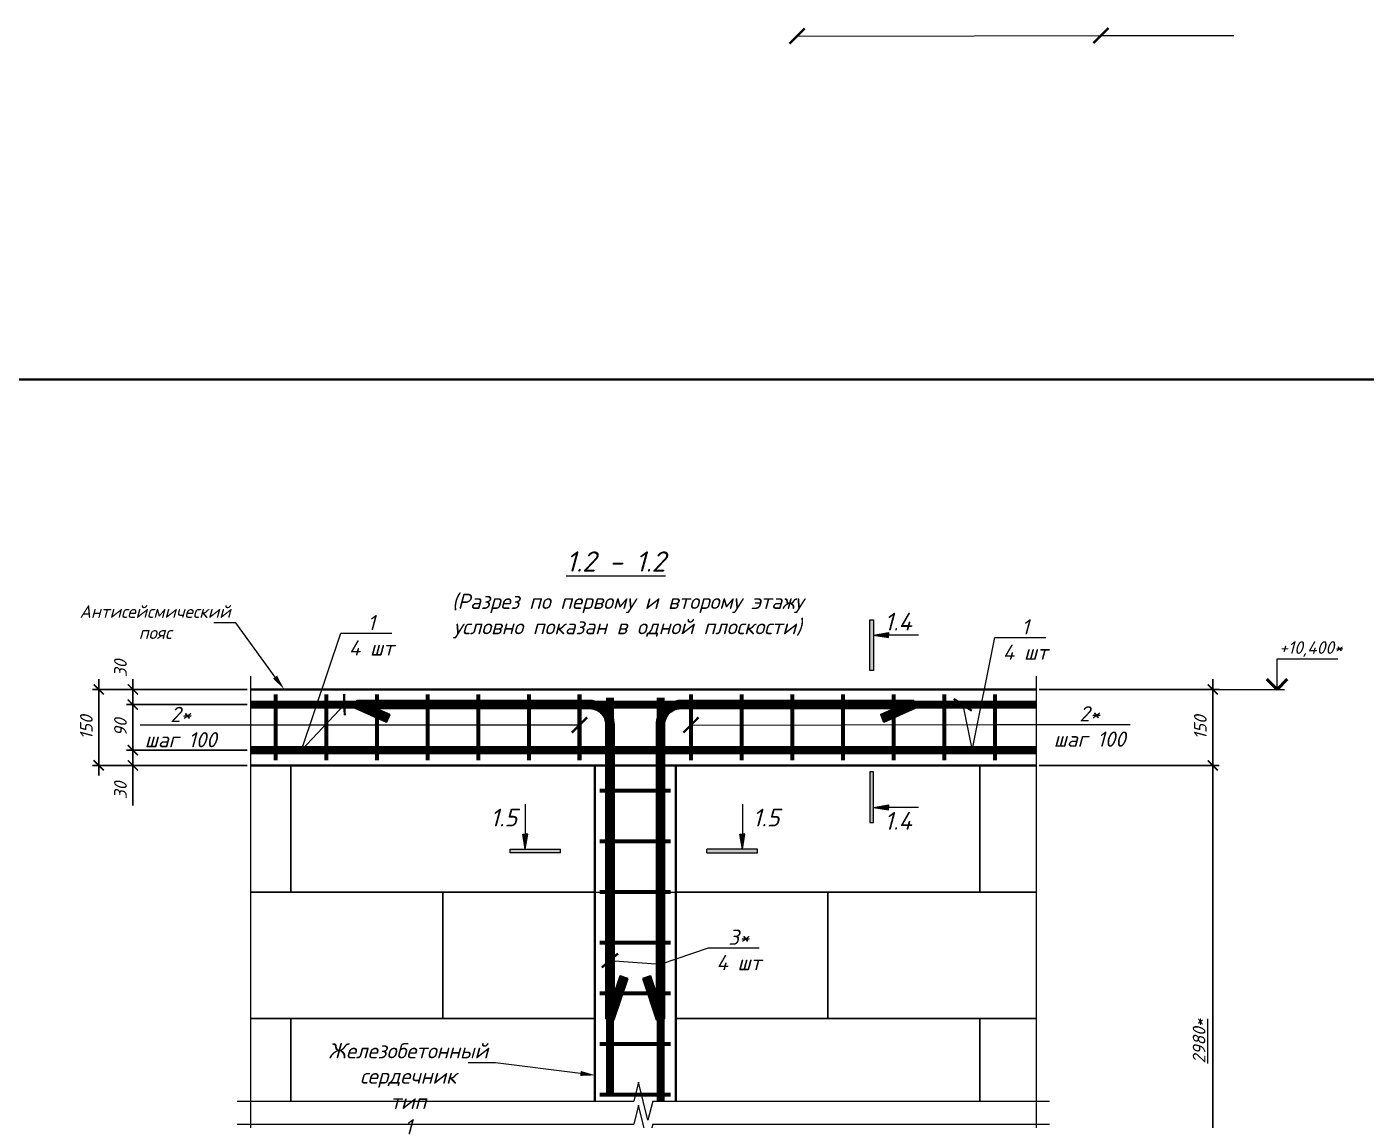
# Model space of a CAD drawing. Header units: millimetres. Extents: x -1807136 to 209800, y 0 to 410608.
# Drawn here: x 16687 to 19331, y 43420 to 45579 of the extents above; entities that cross this region are included whole.
import ezdxf
from ezdxf import colors
from ezdxf.entities.mleader import LeaderData, LeaderLine
from ezdxf.enums import TextEntityAlignment as Align
from ezdxf.math import Vec2, Vec3

# ---------------------------------------------------------------- set-up
doc = ezdxf.new("R2010")
doc.units = ezdxf.units.MM
doc.header["$PDMODE"] = 3
doc.layers.get('0').update_dxf_attribs({"lineweight": 5})
doc.layers.get('Defpoints').update_dxf_attribs({"lineweight": 0})
for name, color, linetype, lineweight in [('#Dimensions', 7, 'Continuous', 9), ('#Арматура', 152, 'Continuous', 30), ('#Бетон разрез', 22, 'Continuous', 40), ('#Выноски', 7, 'Continuous', 15), ('#Газобетон вид', 150, 'Continuous', 18), ('#разм', 7, 'Continuous', 9), ('A-okno', 7, 'Continuous', 0)]:
    doc.layers.add(name, color=color, linetype=linetype, lineweight=lineweight)
doc.layers.add('#Арматура вид_2', color=7, linetype='Continuous', lineweight=35, true_color=0x616161)
doc.styles.add('STEP PR', font='isocpeui.ttf')
doc.dimstyles.new('SPDS', dxfattribs={"dimscale": 10, "dimtxt": 2.5, "dimasz": 2, "dimexe": 1.25, "dimexo": 0.625, "dimtad": 1, "dimdec": 0, "dimrnd": 0.001, "dimtxsty": 'STEP PR', "dimblk": 'ARCHTICK', "dimcen": 2.5, "dimdle": 2, "dimclrd": 256, "dimclre": 256, "dimclrt": 7, "dimadec": 0, "dimazin": 2, "dimtfac": 0.75, "dimtdec": 0, "dimtmove": 1, "dimatfit": 3, "dimfxl": 1, "dimtolj": 1, "dimarcsym": 1})

# ---------------------------------------------------------------- blocks, each defined once
blk = doc.blocks.new('*U113')
at = {"color": 0, "linetype": 'ByBlock', "lineweight": -2}
for p, q in [((68.511, 0), (68.823, 1.25)), ((68.823, 1.25), (69.448, -1.25)), ((68.511, 0), (0, 0)), ((69.448, -1.25), (69.761, 0)), ((138.271, 0), (69.761, 0))]:
    blk.add_line(p, q, dxfattribs=at)
blk = doc.blocks.new('*U425')
at = {"color": 0, "linetype": 'ByBlock', "lineweight": -2}
for p, q in [((68.511, 0), (68.823, 1.25)), ((68.823, 1.25), (69.448, -1.25)), ((68.511, 0), (0, 0)), ((69.448, -1.25), (69.761, 0)), ((138.271, 0), (69.761, 0))]:
    blk.add_line(p, q, dxfattribs=at)
blk = doc.blocks.new('*U97')
at = {"layer": '#разм', "ltscale": 100, "elevation": 0}
for points in [[(4577173, -920400), (4578375, -920400)], [(4577173, -921000), (4577173, -920400)], [(4575899, -921000), (4577323, -921000)]]:
    blk.add_lwpolyline(points, dxfattribs=at)
at = {"layer": 'A-okno', "color": 0, "lineweight": 50, "ltscale": 100, "elevation": 0}
for points in [[(4577173, -921000), (4576973, -920800)], [(4577173, -921000), (4577373, -920800)]]:
    blk.add_lwpolyline(points, dxfattribs=at)
at = {"layer": '#разм', "style": 'STEP PR'}
for tag, p in [('ОТМЕТКА', (4577216, -920299)), ('ПРИМЕЧАНИЕ', (4577314, -920711))]:
    blk.add_attdef(tag, p, '', height=250, dxfattribs=at)
blk = doc.blocks.new('*U108')
at = {"color": 0, "linetype": 'ByBlock', "lineweight": -2}
for p, q in [((26.107, 0), (26.419, 1.25)), ((26.419, 1.25), (27.044, -1.25)), ((26.107, 0), (0, 0)), ((27.044, -1.25), (27.357, 0)), ((53.463, 0), (27.357, 0))]:
    blk.add_line(p, q, dxfattribs=at)
blk = doc.blocks.new('_ArchTick')
at = {"color": 0, "linetype": 'ByBlock', "const_width": 0.15}
blk.add_lwpolyline([(-0.5, -0.5), (0.5, 0.5)], dxfattribs=at)
blk = doc.blocks.new('*D111')
at = {"layer": '#Dimensions', "lineweight": -2, "transparency": 16777216}
for p, q in [((19028.5, 43012.3), (19028.5, 44140.9)), ((18686.1, 44120.9), (19041, 44120.9)), ((18686.1, 43032.3), (19041, 43032.3))]:
    blk.add_line(p, q, dxfattribs=at)
at = {"layer": 'Defpoints', "color": 0, "transparency": 16777216}
for p in [(18679.9, 44120.9), (19028.5, 44120.9), (18679.9, 43032.3)]:
    blk.add_point(p, dxfattribs=at)
at = {"layer": '#Dimensions', "lineweight": -2, "transparency": 16777216, "xscale": 20, "yscale": 20, "zscale": 20}
for p, rotation in [((19028.5, 44120.9), 90), ((19028.5, 43032.3), 270)]:
    blk.add_blockref('_ArchTick', p, dxfattribs=dict(at, rotation=rotation))
at = {"layer": '#Dimensions', "transparency": 16777216, "insert": (19001.5, 43576.6), "char_height": 25, "attachment_point": 5, "rotation": 90, "style": 'STEP PR'}
blk.add_mtext('\\A1;\\L2980*', dxfattribs=at)
blk = doc.blocks.new('*D112')
at = {"layer": '#Dimensions', "lineweight": -2, "transparency": 16777216}
for p, q in [((18686.1, 44270.9), (19041, 44270.9)), ((19028.5, 44100.9), (19028.5, 44290.9)), ((18686.1, 44120.9), (19041, 44120.9))]:
    blk.add_line(p, q, dxfattribs=at)
at = {"layer": 'Defpoints', "color": 0, "transparency": 16777216}
for p in [(18679.9, 44270.9), (19028.5, 44270.9), (18679.9, 44120.9)]:
    blk.add_point(p, dxfattribs=at)
at = {"layer": '#Dimensions', "lineweight": -2, "transparency": 16777216, "xscale": 20, "yscale": 20, "zscale": 20}
for p, rotation in [((19028.5, 44270.9), 90), ((19028.5, 44120.9), 270)]:
    blk.add_blockref('_ArchTick', p, dxfattribs=dict(at, rotation=rotation))
at = {"layer": '#Dimensions', "transparency": 16777216, "insert": (19004, 44195.9), "char_height": 25, "attachment_point": 5, "rotation": 90, "style": 'STEP PR'}
blk.add_mtext('\\A1;150', dxfattribs=at)
blk = doc.blocks.new('*U147')
at = {"ltscale": 100}
h = blk.add_hatch(color=256, dxfattribs=at)
h.dxf.hatch_style = 1
h.paths.add_polyline_path([(1415, 1070), (1365, 1070), (1315, 1070), (1365, 770)])
h = blk.add_hatch(color=256, dxfattribs=at)
h.dxf.hatch_style = 1
h.paths.add_polyline_path([(1665, 700), (1665, 770), (665, 770), (665, 700)])
at = {"linetype": 'Continuous', "ltscale": 100}
for p, q in [((1365, 770), (1315, 1070)), ((1315, 1070), (1365, 1070)), ((1415, 1070), (1365, 1070)), ((1365, 770), (1415, 1070)), ((1665, 770), (665, 770)), ((665, 700), (1665, 700)), ((1665, 700), (1665, 770))]:
    blk.add_line(p, q, dxfattribs=at)
at = {"linetype": 'Continuous', "ltscale": 100, "extrusion": (1, -1e-16, 0), "elevation": 1365}
blk.add_lwpolyline([(1660, 0), (1070, 0)], dxfattribs=at)
at = {"linetype": 'Continuous', "ltscale": 100}
blk.add_lwpolyline([(665, 700), (665, 770)], dxfattribs=at)
at = {"ltscale": 100, "style": 'STEP PR'}
blk.add_attdef('Nh', text='', height=350, dxfattribs=at).set_placement((1799, 1222), align=Align.RIGHT)
blk = doc.blocks.new('*U105')
at = {"ltscale": 100}
h = blk.add_hatch(color=256, dxfattribs=at)
h.dxf.hatch_style = 1
h.paths.add_polyline_path([(-85, 1070), (-35, 1070), (15, 1070), (-35, 770)])
h = blk.add_hatch(color=256, dxfattribs=at)
h.dxf.hatch_style = 1
h.paths.add_polyline_path([(665, 700), (665, 770), (-335, 770), (-335, 700)])
at = {"linetype": 'Continuous', "ltscale": 100}
for p, q in [((-85, 1070), (-35, 1070)), ((-35, 770), (-85, 1070)), ((-35, 770), (15, 1070)), ((15, 1070), (-35, 1070)), ((-335, 700), (-335, 770)), ((-335, 770), (665, 770)), ((665, 700), (-335, 700))]:
    blk.add_line(p, q, dxfattribs=at)
at = {"linetype": 'Continuous', "ltscale": 100, "extrusion": (-1, -1e-16, 0), "elevation": 35}
blk.add_lwpolyline([(-1660, 0), (-1070, 0)], dxfattribs=at)
at = {"linetype": 'Continuous', "ltscale": 100}
blk.add_lwpolyline([(665, 700), (665, 770)], dxfattribs=at)
at = {"ltscale": 100, "style": 'STEP PR'}
blk.add_attdef('Nh', text='', height=350, dxfattribs=at).set_placement((-192, 1222), align=Align.RIGHT)
blk = doc.blocks.new('*D122')
at = {"layer": '#Dimensions', "lineweight": -2, "transparency": 16777216}
for p, q in [((17122.2, 44270.9), (16884, 44270.9)), ((16896.5, 44290.9), (16896.5, 44220.9)), ((17122.2, 44240.9), (16884, 44240.9))]:
    blk.add_line(p, q, dxfattribs=at)
at = {"layer": 'Defpoints', "color": 0, "transparency": 16777216}
for p in [(17128.5, 44270.9), (16896.5, 44240.9), (17128.5, 44240.9)]:
    blk.add_point(p, dxfattribs=at)
at = {"layer": '#Dimensions', "lineweight": -2, "transparency": 16777216, "xscale": 20, "yscale": 20, "zscale": 20}
for p, rotation in [((16896.5, 44270.9), 90), ((16896.5, 44240.9), 270)]:
    blk.add_blockref('_ArchTick', p, dxfattribs=dict(at, rotation=rotation))
at = {"layer": '#Dimensions', "transparency": 16777216, "insert": (16872, 44312.2), "char_height": 25, "attachment_point": 5, "rotation": 90, "style": 'STEP PR'}
blk.add_mtext('\\A1;30', dxfattribs=at)
blk = doc.blocks.new('*D123')
at = {"layer": '#Dimensions', "lineweight": -2, "transparency": 16777216}
for p, q in [((17122.2, 44240.9), (16884, 44240.9)), ((16896.5, 44260.9), (16896.5, 44130.9)), ((17122.2, 44150.9), (16884, 44150.9))]:
    blk.add_line(p, q, dxfattribs=at)
at = {"layer": 'Defpoints', "color": 0, "transparency": 16777216}
for p in [(17128.5, 44240.9), (16896.5, 44150.9), (17128.5, 44150.9)]:
    blk.add_point(p, dxfattribs=at)
at = {"layer": '#Dimensions', "lineweight": -2, "transparency": 16777216, "xscale": 20, "yscale": 20, "zscale": 20}
for p, rotation in [((16896.5, 44240.9), 90), ((16896.5, 44150.9), 270)]:
    blk.add_blockref('_ArchTick', p, dxfattribs=dict(at, rotation=rotation))
at = {"layer": '#Dimensions', "transparency": 16777216, "insert": (16872, 44195.9), "char_height": 25, "attachment_point": 5, "rotation": 90, "style": 'STEP PR'}
blk.add_mtext('\\A1;90', dxfattribs=at)
blk = doc.blocks.new('*D124')
at = {"layer": '#Dimensions', "lineweight": -2, "transparency": 16777216}
for p, q in [((16896.5, 44170.9), (16896.5, 44100.9)), ((17122.2, 44150.9), (16884, 44150.9)), ((17122.2, 44120.9), (16884, 44120.9)), ((16896.5, 44041.9), (16896.5, 44120.9))]:
    blk.add_line(p, q, dxfattribs=at)
at = {"layer": 'Defpoints', "color": 0, "transparency": 16777216}
for p in [(17128.5, 44150.9), (16896.5, 44120.9), (17128.5, 44120.9)]:
    blk.add_point(p, dxfattribs=at)
at = {"layer": '#Dimensions', "lineweight": -2, "transparency": 16777216, "xscale": 20, "yscale": 20, "zscale": 20}
for p, rotation in [((16896.5, 44150.9), 90), ((16896.5, 44120.9), 270)]:
    blk.add_blockref('_ArchTick', p, dxfattribs=dict(at, rotation=rotation))
at = {"layer": '#Dimensions', "transparency": 16777216, "insert": (16872, 44071.3), "char_height": 25, "attachment_point": 5, "rotation": 90, "style": 'STEP PR'}
blk.add_mtext('\\A1;30', dxfattribs=at)
blk = doc.blocks.new('*D125')
at = {"layer": '#Dimensions', "lineweight": -2, "transparency": 16777216}
for p, q in [((17122.2, 44270.9), (16816.7, 44270.9)), ((16829.2, 44290.9), (16829.2, 44100.9)), ((17122.2, 44120.9), (16816.7, 44120.9))]:
    blk.add_line(p, q, dxfattribs=at)
at = {"layer": 'Defpoints', "color": 0, "transparency": 16777216}
for p in [(17128.5, 44270.9), (16829.2, 44120.9), (17128.5, 44120.9)]:
    blk.add_point(p, dxfattribs=at)
at = {"layer": '#Dimensions', "lineweight": -2, "transparency": 16777216, "xscale": 20, "yscale": 20, "zscale": 20}
for p, rotation in [((16829.2, 44270.9), 90), ((16829.2, 44120.9), 270)]:
    blk.add_blockref('_ArchTick', p, dxfattribs=dict(at, rotation=rotation))
at = {"layer": '#Dimensions', "transparency": 16777216, "insert": (16804.7, 44195.9), "char_height": 25, "attachment_point": 5, "rotation": 90, "style": 'STEP PR'}
blk.add_mtext('\\A1;150', dxfattribs=at)
blk = doc.blocks.new('*U148')
at = {"linetype": 'ByBlock', "ltscale": 100}
h = blk.add_hatch(color=256, dxfattribs=at)
h.dxf.hatch_style = 1
h.paths.add_polyline_path([(35, 0), (-35, 0), (-35, -1000), (35, -1000)])
h = blk.add_hatch(color=256, dxfattribs=at)
h.dxf.hatch_style = 1
h.paths.add_polyline_path([(335, -750), (335, -700), (335, -650), (35, -700)])
for p, q in [((35, 0), (-35, 0)), ((-35, 0), (-35, -1000)), ((35, -1000), (35, 0)), ((35, -700), (335, -650)), ((35, -700), (335, -750)), ((335, -650), (335, -700)), ((335, -750), (335, -700)), ((-35, -1000), (35, -1000))]:
    blk.add_line(p, q, dxfattribs=at)
at = {"linetype": 'ByBlock', "ltscale": 100, "extrusion": (0, -1, 0), "elevation": 700}
blk.add_lwpolyline([(925, 0), (335, 0)], dxfattribs=at)
at = {"ltscale": 100, "style": 'STEP PR'}
blk.add_attdef('Nv', text='', height=350, dxfattribs=at).set_placement((781, -1140), align=Align.RIGHT)
blk = doc.blocks.new('*U149')
at = {"linetype": 'ByBlock', "ltscale": 100}
h = blk.add_hatch(color=256, dxfattribs=at)
h.dxf.hatch_style = 1
h.paths.add_polyline_path([(35, 1000), (-35, 1000), (-35, 0), (35, 0)])
h = blk.add_hatch(color=256, dxfattribs=at)
h.dxf.hatch_style = 1
h.paths.add_polyline_path([(335, 750), (335, 700), (335, 650), (35, 700)])
for p, q in [((-35, 1000), (35, 1000)), ((-35, 0), (-35, 1000)), ((35, 1000), (35, 0)), ((35, 700), (335, 750)), ((35, 700), (335, 650)), ((335, 750), (335, 700)), ((335, 650), (335, 700)), ((35, 0), (-35, 0))]:
    blk.add_line(p, q, dxfattribs=at)
at = {"linetype": 'ByBlock', "ltscale": 100, "extrusion": (0, 1, 0), "elevation": 700}
blk.add_lwpolyline([(-925, 0), (-335, 0)], dxfattribs=at)
at = {"ltscale": 100, "style": 'STEP PR'}
blk.add_attdef('Nv', text='', height=350, dxfattribs=at).set_placement((781, 790), align=Align.RIGHT)

msp = doc.modelspace()

# ---------------------------------------------------------------- linework, layer by layer
at = {"layer": '#Арматура'}
for points, const_width in [([(17128.45433, 44240.89714), (18679.85115, 44240.89714)], 16), ([(17178.3325, 44130.89714), (17178.3325, 44260.89714)], 8), ([(17278.3325, 44130.89714), (17278.3325, 44260.89714)], 8), ([(17378.3325, 44130.89714), (17378.3325, 44260.89714)], 8), ([(17478.3325, 44130.89714), (17478.3325, 44260.89714)], 8), ([(17578.3325, 44130.89714), (17578.3325, 44260.89714)], 8), ([(17678.3325, 44130.89714), (17678.3325, 44260.89714)], 8), ([(17778.3325, 44130.89714), (17778.3325, 44260.89714)], 8), ([(17838.3325, 44254.28048), (17838.3325, 43467.92762)], 16), ([(17938.3325, 44254.28048), (17938.3325, 43457.93168)], 16), ([(17998.3325, 44130.89714), (17998.3325, 44260.89714)], 8), ([(18098.3325, 44130.89714), (18098.3325, 44260.89714)], 8), ([(18198.3325, 44130.89714), (18198.3325, 44260.89714)], 8), ([(18298.3325, 44130.89714), (18298.3325, 44260.89714)], 8), ([(18398.3325, 44130.89714), (18398.3325, 44260.89714)], 8), ([(18498.3325, 44130.89714), (18498.3325, 44260.89714)], 8), ([(18598.3325, 44130.89714), (18598.3325, 44260.89714)], 8), ([(17128.45433, 44150.89714), (18679.85115, 44150.89714)], 16), ([(17958.3325, 44070.89714), (17818.3325, 44070.89714)], 8), ([(17958.3325, 43970.89714), (17818.3325, 43970.89714)], 8), ([(17958.3325, 43870.89714), (17818.3325, 43870.89714)], 8), ([(17958.3325, 43770.89714), (17818.3325, 43770.89714)], 8), ([(17958.3325, 43670.89714), (17818.3325, 43670.89714)], 8), ([(17958.3325, 43570.89714), (17818.3325, 43570.89714)], 8), ([(17958.3325, 43470.89714), (17818.3325, 43470.89714)], 8)]:
    msp.add_lwpolyline(points, dxfattribs=dict(at, const_width=const_width))
for points in [[(17873.59166, 43700.06224), (17858.4253, 43705.15945), (17846.54558, 43669.81226), (17846.54558, 44200.89714, 0.4142135624), (17798.54558, 44248.89714), (17338.46643, 44248.89714), (17335.38645, 44233.54714), (17397.27339, 44206.48472), (17403.68389, 44221.14437), (17376.80741, 44232.89714), (17798.54558, 44232.89714, -0.4142135624), (17830.54558, 44200.89714), (17830.54558, 43620.72009), (17846.11941, 43618.32073)], [(17903.07333, 43700.06224), (17918.23969, 43705.15945), (17930.11941, 43669.81226), (17930.11941, 44200.89714, -0.4142135624), (17978.11941, 44248.89714), (18438.19856, 44248.89714), (18441.27855, 44233.54714), (18379.3916, 44206.48472), (18372.98111, 44221.14437), (18399.85758, 44232.89714), (17978.11941, 44232.89714, 0.4142135624), (17946.11941, 44200.89714), (17946.11941, 43620.72009), (17930.54558, 43618.32073)]]:
    msp.add_lwpolyline(points, format="xyb", close=True, dxfattribs=at)
at = {"layer": '#Арматура вид_2', "const_width": 16}
for points in [[(17400.47864, 44213.81454), (17338.54558, 44240.89714), (17798.54558, 44240.89714, -0.4142135624), (17838.54558, 44200.89714), (17838.54558, 43620.89714), (17866.00848, 43702.61084)], [(18376.18635, 44213.81454), (18438.11941, 44240.89714), (17978.11941, 44240.89714, 0.4142135624), (17938.11941, 44200.89714), (17938.11941, 43620.89714), (17910.65651, 43702.61084)]]:
    msp.add_lwpolyline(points, format="xyb", dxfattribs=at)
at = {"layer": '#Бетон разрез'}
for points in [[(17128.45433, 44270.89714), (18679.85115, 44270.89714)], [(17128.45433, 44120.89714), (18679.85115, 44120.89714)], [(17808.3325, 44120.89714), (17808.3325, 43457.93168)], [(17968.3325, 44120.89714), (17968.3325, 43457.93168)]]:
    msp.add_lwpolyline(points, dxfattribs=at)
at = {"layer": '#Выноски'}
for points in [[(18207.84653, 45560.75141), (18907.66615, 45561.90705)], [(18807.84653, 45561.71549), (18907.66615, 45561.90705)], [(18907.66615, 45561.90705), (19069.8707, 45561.90705)]]:
    msp.add_lwpolyline(points, dxfattribs=at)
at = {"layer": '#Газобетон вид'}
for points in [[(17128.45433, 43870.89714), (17208.3325, 43870.89714), (17208.3325, 44120.89714), (17128.45433, 44120.89714)], [(18679.85115, 43870.89714), (18568.3325, 43870.89714), (18568.3325, 44120.89714), (18679.85115, 44120.89714)], [(17128.45433, 43620.89714), (17508.3325, 43620.89714), (17508.3325, 43870.89714), (17128.45433, 43870.89714)], [(17808.3325, 43870.89714), (17508.3325, 43870.89714), (17508.3325, 43620.89714), (17808.3325, 43620.89714)], [(17968.3325, 43870.89714), (18268.3325, 43870.89714), (18268.3325, 43620.89714), (17968.3325, 43620.89714)], [(18679.85115, 43620.89714), (18268.3325, 43620.89714), (18268.3325, 43870.89714), (18679.85115, 43870.89714)], [(17208.3325, 43457.93168), (17208.3325, 43620.89714), (17128.45433, 43620.89714)], [(17808.3325, 43457.93168), (17808.3325, 43620.89714), (17208.3325, 43620.89714), (17208.3325, 43457.93168)], [(17968.3325, 43457.93168), (17968.3325, 43620.89714), (18568.3325, 43620.89714), (18568.3325, 43457.93168)], [(18568.3325, 43457.93168), (18568.3325, 43620.89714), (18679.85115, 43620.89714)]]:
    msp.add_lwpolyline(points, dxfattribs=at)
for points in [[(17208.3325, 43870.89714), (17808.3325, 43870.89714), (17808.3325, 44120.89714), (17208.3325, 44120.89714)], [(18568.3325, 43870.89714), (17968.3325, 43870.89714), (17968.3325, 44120.89714), (18568.3325, 44120.89714)]]:
    msp.add_lwpolyline(points, close=True, dxfattribs=at)
at = {"color": 3, "lineweight": 40}
msp.add_lwpolyline([(13722.58032, 44882.43803), (24318.13743, 44882.43803), (24318.13743, 37575.98639), (13722.58032, 37575.98639)], close=True, dxfattribs=at)
msp.add_lwpolyline([(17808.3325, 43870.89714), (17968.3325, 43870.89714)])

# ---------------------------------------------------------------- block references
at = {"layer": '#Dimensions', "xscale": 0.1, "yscale": 0.1, "zscale": 0.1}
msp.add_blockref('*U97', (-438561.88574, 136370.91025, 0), dxfattribs=at).add_auto_attribs({'ОТМЕТКА': '+10,400*'})
at = {"layer": '#Выноски', "xscale": 29.99999999999999, "yscale": 29.99999999999999, "zscale": 29.99999999999999}
for p, rotation in [((18207.84653, 45560.75141), 180.0946149342527), ((18807.84653, 45561.71549), 180.1099530898876)]:
    msp.add_blockref('_ArchTick', p, dxfattribs=dict(at, rotation=rotation))
ref = msp.add_blockref('*U149', (18354.91844, 44308.16716), dxfattribs=dict(xscale=0.1, yscale=0.1, zscale=0.1))
ref.add_attrib('Nv', '1.4', dxfattribs={"ltscale": 100, "height": 35, "style": 'STEP PR'}).set_placement((18434.22827, 44387.1685), align=Align.RIGHT)
at = {"xscale": -30, "yscale": -30, "zscale": -30, "rotation": 270}
for name, p in [('*U113', (17128.45433, 40149.00674)), ('*U425', (18679.85115, 40149.00674))]:
    msp.add_blockref(name, p, dxfattribs=at)
ref = msp.add_blockref('*U148', (18354.91844, 44107.90087), dxfattribs=dict(xscale=0.1, yscale=0.1, zscale=0.1))
ref.add_attrib('Nv', '1.4', dxfattribs={"ltscale": 100, "height": 35, "style": 'STEP PR'}).set_placement((18434.22827, 43993.89953), align=Align.RIGHT)
at = {"xscale": 0.1, "yscale": 0.1, "zscale": 0.1}
msp.add_blockref('*U105', (17674.61483, 43878.15624), dxfattribs=at).add_auto_attribs({'Nh': '1.5'})
ref = msp.add_blockref('*U147', (17963.41586, 43878.15624), dxfattribs=dict(xscale=0.1, yscale=0.1, zscale=0.1))
ref.add_attrib('Nh', '1.5', dxfattribs={"ltscale": 100, "height": 35, "style": 'STEP PR'}).set_placement((18173.32713, 44000.33965), align=Align.RIGHT)
at = {"xscale": -30, "yscale": -30, "zscale": -30}
for p in [(18706.10115, 43457.93168), (18706.10115, 43412.33549)]:
    msp.add_blockref('*U108', p, dxfattribs=at)

# ---------------------------------------------------------------- texts
at = {"layer": '#Dimensions', "style": 'STEP PR'}
msp.add_text('%%U1.2 - 1.2', height=40, dxfattribs=at).set_placement((17849.90259, 44503.35422), align=Align.CENTER)

# ---------------------------------------------------------------- dimensions: what is measured, and where the dimension line sits
at = {"layer": '#Dimensions'}
for base, p1, p2, picture, middle in [((16896.50467, 44240.89714), (17128.45433, 44270.89714), (17128.45433, 44240.89714), '*D122', (16896.50467, 44312.2212)), ((16896.50467, 44120.89714), (17128.45433, 44150.89714), (17128.45433, 44120.89714), '*D124', (16909.63887, 44071.34442))]:
    dim = msp.add_linear_dim(base=base, p1=p1, p2=p2, angle=90, dimstyle='SPDS', override={"dimscale": 10, "dimgap": 1.2, "dimrnd": 5, "dimtxsty": 'STEP PR', "dimblk1": 'ArchTick', "dimblk2": 'ArchTick', "dimsah": 1, "dimclrt": 256}, dxfattribs=at)
    dim.commit()
    dim.dimension.update_dxf_attribs({"geometry": picture, "text_midpoint": middle, "dimtype": 160})
for base, p1, p2, override, picture, middle in [((16829.19783, 44120.89714), (17128.45433, 44270.89714), (17128.45433, 44120.89714), {"dimgap": 1.2, "dimrnd": 5, "dimtxsty": 'STEP PR', "dimblk1": 'ArchTick', "dimblk2": 'ArchTick', "dimsah": 1, "dimclrt": 256}, '*D125', (16804.69783, 44195.89714)), ((19028.53924, 44270.89714), (18679.85115, 44120.89714), (18679.85115, 44270.89714), {"dimscale": 10, "dimgap": 1.2, "dimrnd": 5, "dimtxsty": 'STEP PR', "dimblk1": 'ArchTick', "dimblk2": 'ArchTick', "dimsah": 1, "dimclrt": 256}, '*D112', (19004.03924, 44195.89714)), ((16896.50467, 44150.89714), (17128.45433, 44240.89714), (17128.45433, 44150.89714), {"dimscale": 10, "dimgap": 1.2, "dimrnd": 5, "dimtxsty": 'STEP PR', "dimblk1": 'ArchTick', "dimblk2": 'ArchTick', "dimsah": 1, "dimclrt": 256}, '*D123', (16872.00467, 44195.89714))]:
    dim = msp.add_linear_dim(base=base, p1=p1, p2=p2, angle=90, dimstyle='SPDS', override=override, dxfattribs=at)
    dim.commit()
    dim.dimension.update_dxf_attribs({"geometry": picture, "text_midpoint": middle})
dim = msp.add_linear_dim(base=(19028.53924, 44120.89714), p1=(18679.85115, 43032.31395), p2=(18679.85115, 44120.89714), angle=90, text='%%U2980*', dimstyle='SPDS', override={"dimscale": 10, "dimgap": 1.2, "dimrnd": 5, "dimtxsty": 'STEP PR', "dimblk1": 'ArchTick', "dimblk2": 'ArchTick', "dimsah": 1, "dimclrt": 256}, dxfattribs=at)
dim.commit()
dim.dimension.update_dxf_attribs({"geometry": '*D111', "text_midpoint": (19001.53924, 43576.60555)})

# ---------------------------------------------------------------- leaders
ml = msp.add_multileader_mtext('Standard', dxfattribs=at)
ml.set_content('{\\H0.83333x;Антисейсмический\\P\\pxqc;пояс\\A1;\\H1.2x;             }', color=256, style='STEP PR')
ml.set_leader_properties(color=256, linetype='ByLayer', lineweight=-1)
ml.build(insert=Vec2(0, 0))
ml.multileader.update_dxf_attribs({"text_left_attachment_type": 6, "text_right_attachment_type": 6, "dogleg_length": 0, "arrow_head_size": 30, "scale": 0.1})
ctx = ml.context
ctx.base_point, ctx.scale, ctx.char_height, ctx.arrow_head_size, ctx.landing_gap_size, ctx.plane_origin = Vec3(16780.98044, 44402.09158), 0.1, 30, 30, 12.5, Vec3(19382.74466, 43037.76406)
ctx.left_attachment, ctx.right_attachment, ctx.text_align_type = 6, 6, 1
notes = []
notes.append((ctx, [(1, (1, 1, 0), (17099.86184, 44402.09158), (-1, 0), 0, [(1, [(17195.1691, 44270.89714)], 0, [])])]))
ctx.mtext.insert, ctx.mtext.rotation, ctx.mtext.width, ctx.mtext.defined_height, ctx.mtext.alignment, ctx.mtext.flow_direction = Vec3(16940.42114, 44437.09156), 6.2831853072, 305.3138143, 76.95222, 2, 5
ml = msp.add_multileader_mtext('Standard', dxfattribs=at)
ml.set_content('\\A1;Железобетонный \\Pсердечник тип 1               ', color=256, style='STEP PR')
ml.set_leader_properties(color=256, linetype='ByLayer', lineweight=-1)
ml.build(insert=Vec2(0, 0))
ml.multileader.update_dxf_attribs({"text_left_attachment_type": 6, "text_right_attachment_type": 6, "dogleg_length": 0, "arrow_head_size": 30, "scale": 0.1})
ctx = ml.context
ctx.base_point, ctx.scale, ctx.char_height, ctx.arrow_head_size, ctx.landing_gap_size, ctx.plane_origin = Vec3(17267.75501, 43533.52072), 0.1, 30, 30, 12.5, Vec3(19895.66056, 42169.19321)
ctx.left_attachment, ctx.right_attachment, ctx.text_align_type = 6, 6, 1
notes.append((ctx, [(1, (1, 1, 0), (17612.77774, 43533.52072), (-1, 0), 0, [(1, [(17810.16948, 43509.00588)], 0, [])])]))
ctx.mtext.insert, ctx.mtext.rotation, ctx.mtext.width, ctx.mtext.defined_height, ctx.mtext.alignment, ctx.mtext.flow_direction = Vec3(17440.26637, 43572.52072), 6.2831853072, 410.3663144, 76.95222, 2, 5
at = {"layer": '#Выноски'}
ml = msp.add_multileader_mtext('Standard', dxfattribs=at)
ml.set_content('\\A1;1\\P4 шт', color=256, style='STEP PR')
ml.set_leader_properties(color=256, linetype='ByLayer', lineweight=-1)
ml.set_arrow_properties(name='ARCHTICK')
ml.build(insert=Vec2(0, 0))
ml.multileader.update_dxf_attribs({"text_left_attachment_type": 6, "text_right_attachment_type": 6, "dogleg_length": 0, "arrow_head_size": 30, "scale": 0.1})
ctx = ml.context
ctx.base_point, ctx.scale, ctx.char_height, ctx.arrow_head_size, ctx.landing_gap_size, ctx.plane_origin = Vec3(17307.12516, 44381.7436), 0.1, 30, 30, 12.5, Vec3(18260.9831, 43294.61945)
ctx.left_attachment, ctx.right_attachment, ctx.text_align_type = 6, 6, 1
notes.append((ctx, [(0, (1, 1, 0), (17307.12516, 44381.7436), (1, 0), 0, [(0, [(17314.17464, 44240.89714), (17229.50992, 44150.78052)], 0, [])])]))
ctx.mtext.insert, ctx.mtext.rotation, ctx.mtext.alignment, ctx.mtext.flow_direction = Vec3(17367.26153, 44417.7436), 6.2831853072, 2, 5
ml = msp.add_multileader_mtext('Standard', dxfattribs=at)
ml.set_content('\\A1;1\\P4 шт', color=256, style='STEP PR')
ml.set_leader_properties(color=256, linetype='ByLayer', lineweight=-1)
ml.set_arrow_properties(name='ARCHTICK')
ml.build(insert=Vec2(0, 0))
ml.multileader.update_dxf_attribs({"text_left_attachment_type": 6, "text_right_attachment_type": 6, "dogleg_length": 0, "arrow_head_size": 30, "scale": 0.1})
ctx = ml.context
ctx.base_point, ctx.scale, ctx.char_height, ctx.arrow_head_size, ctx.landing_gap_size, ctx.plane_origin = Vec3(18598.201, 44373.34918), 0.1, 30, 30, 12.5, Vec3(19481.7328, 43294.22504)
ctx.left_attachment, ctx.right_attachment, ctx.text_align_type = 6, 6, 1
notes.append((ctx, [(0, (1, 1, 0), (18598.201, 44373.34918), (1, 0), 0, [(0, [(18534.92434, 44240.50272), (18553.5247, 44150.3861)], 0, [])])]))
ctx.mtext.insert, ctx.mtext.rotation, ctx.mtext.alignment, ctx.mtext.flow_direction = Vec3(18658.33736, 44409.34918), 6.2831853072, 2, 5
ml = msp.add_multileader_mtext('Standard', dxfattribs=at)
ml.set_content('\\A1;2*\\Pшаг 100', color=256, style='STEP PR')
ml.set_leader_properties(color=256, linetype='ByLayer', lineweight=-1)
ml.set_arrow_properties(name='ARCHTICK')
ml.build(insert=Vec2(0, 0))
ml.multileader.update_dxf_attribs({"text_left_attachment_type": 6, "text_right_attachment_type": 6, "dogleg_length": 0, "arrow_head_size": 30, "scale": 0.1})
ctx = ml.context
ctx.base_point, ctx.scale, ctx.char_height, ctx.arrow_head_size, ctx.landing_gap_size, ctx.plane_origin = Vec3(16903.60342, 44200.57466), 0.1, 30, 30, 12.5, Vec3(18084.82372, 43121.45052)
ctx.left_attachment, ctx.right_attachment, ctx.text_align_type = 6, 6, 1
notes.append((ctx, [(1, (1, 1, 0), (17078.30797, 44200.57466), (-1, 0), 0, [(0, [(17778.3325, 44200.57466), (17178.3325, 44200.57466)], 0, [])])]))
ctx.mtext.insert, ctx.mtext.rotation, ctx.mtext.alignment, ctx.mtext.flow_direction = Vec3(16990.9557, 44236.57466), 6.2831853072, 2, 5
ml = msp.add_multileader_mtext('Standard', dxfattribs=at)
ml.set_content('\\A1;2*\\Pшаг 100', color=256, style='STEP PR')
ml.set_leader_properties(color=256, linetype='ByLayer', lineweight=-1)
ml.set_arrow_properties(name='ARCHTICK')
ml.build(insert=Vec2(0, 0))
ml.multileader.update_dxf_attribs({"text_left_attachment_type": 6, "text_right_attachment_type": 6, "dogleg_length": 0, "arrow_head_size": 30, "scale": 0.1})
ctx = ml.context
ctx.base_point, ctx.scale, ctx.char_height, ctx.arrow_head_size, ctx.landing_gap_size, ctx.plane_origin = Vec3(18698.15211, 44201.73031), 0.1, 30, 30, 12.5, Vec3(19898.76961, 43122.60616)
ctx.left_attachment, ctx.right_attachment, ctx.text_align_type = 6, 6, 1
notes.append((ctx, [(0, (1, 1, 0), (18698.15211, 44201.73031), (1, 0), 0, [(1, [(17998.3325, 44200.57466), (18598.3325, 44201.53875)], 0, [])])]))
ctx.mtext.insert, ctx.mtext.rotation, ctx.mtext.alignment, ctx.mtext.flow_direction = Vec3(18785.50439, 44237.73031), 6.2831853072, 2, 5
ml = msp.add_multileader_mtext('Standard', dxfattribs=at)
ml.set_content('\\A1;3*\\P4 шт', color=256, style='STEP PR')
ml.set_leader_properties(color=256, linetype='ByLayer', lineweight=-1)
ml.set_arrow_properties(name='ARCHTICK')
ml.build(insert=Vec2(0, 0))
ml.multileader.update_dxf_attribs({"text_left_attachment_type": 6, "text_right_attachment_type": 6, "dogleg_length": 0, "arrow_head_size": 30, "scale": 0.1})
ctx = ml.context
ctx.base_point, ctx.scale, ctx.char_height, ctx.arrow_head_size, ctx.landing_gap_size, ctx.plane_origin = Vec3(18032.66184, 43760.57794), 0.1, 30, 30, 12.5, Vec3(19159.45032, 42677.4538)
ctx.left_attachment, ctx.right_attachment, ctx.text_align_type = 6, 6, 1
notes.append((ctx, [(0, (1, 1, 0), (18032.66184, 43760.57794), (1, 0), 0, [(0, [(17838.3325, 43735.65615), (17938.11941, 43728.13175)], 0, [])])]))
ctx.mtext.insert, ctx.mtext.rotation, ctx.mtext.alignment, ctx.mtext.flow_direction = Vec3(18092.7982, 43796.57794), 6.2831853072, 2, 5
for ctx, leaders in notes:
    for number, flags, end, landing, length, lines in leaders:
        leader = LeaderData()
        leader.index, (leader.has_last_leader_line, leader.has_dogleg_vector, leader.attachment_direction) = number, flags
        leader.last_leader_point, leader.dogleg_vector, leader.dogleg_length = Vec3(end), Vec3(landing), length
        for number, points, colour, breaks in lines:
            line = LeaderLine()
            line.index, line.vertices, line.color, line.breaks = number, Vec3.list(points), colors.encode_raw_color(colour), breaks
            leader.lines.append(line)
        ctx.leaders.append(leader)

# ---------------------------------------------------------------- next in the draw order: texts
at = {"layer": '#Выноски', "insert": (17873.20372, 44459.71265), "char_height": 30, "width": 804.7806099, "attachment_point": 2, "style": 'STEP PR', "bg_fill": 2}
msp.add_mtext('(Разрез по первому и второму этажу условно показан в одной плоскости)', dxfattribs=at)

doc.saveas('drawing.dxf')
